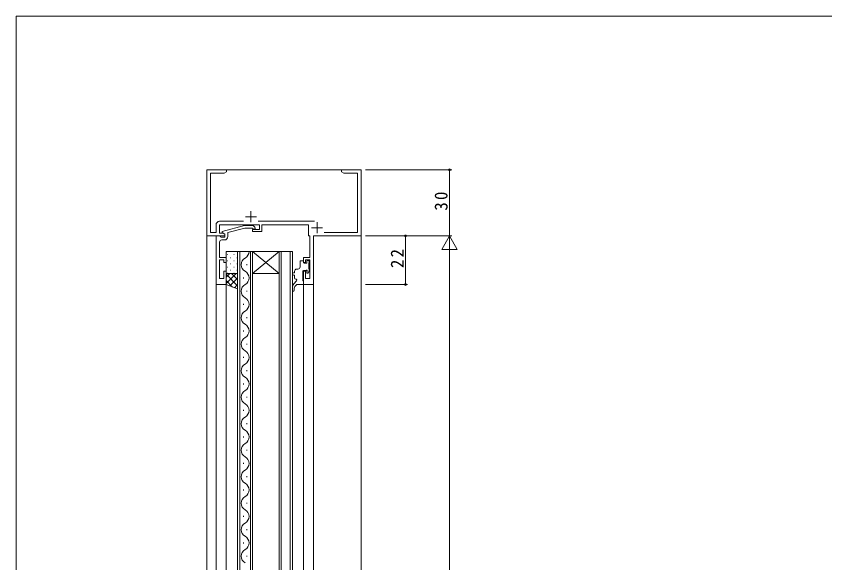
# Model space of a CAD drawing. Units: millimetres, scale not verified. Extents: x -594 to 199, y -420 to 144.
# Drawn here: x -591.2 to -224.8, y -106.1 to 141.4 of the extents above; entities that cross this region are included whole.
import ezdxf

# ---------------------------------------------------------------- set-up
doc = ezdxf.new("R2010")
doc.units = ezdxf.units.MM
doc.header["$LTSCALE"] = 2
for name, color, linetype, lineweight in [('0-1_YKK_ZWAK', 7, 'Continuous', 9), ('0-3_YKK_11', 7, 'Continuous', 9), ('0-4_YKK_12', 2, 'Continuous', 9), ('0-5_YKK_13', 4, 'Continuous', 9), ('0-7_YKK_D', 6, 'Continuous', 9)]:
    doc.layers.add(name, color=color, linetype=linetype, lineweight=lineweight)
doc.styles.add('ＭＳ ゴシック', font='')
doc.styles.get('ＭＳ ゴシック').set_extended_font_data('MS Gothic')

msp = doc.modelspace()

# ---------------------------------------------------------------- linework, layer by layer
at = {"layer": '0-1_YKK_ZWAK'}
for p in [(-591.2, -383.6), (178.8, 141.4)]:
    msp.add_line(p, (-591.2, 141.4), dxfattribs=at)
at = {"layer": '0-3_YKK_11'}
for p, q in [((-504.842, 71.884), (-504.842, 41.884)), ((-495.842, 71.884), (-504.842, 71.884)), ((-503.212, 70.254), (-496.933, 70.254)), ((-503.212, 43.514), (-503.212, 70.254)), ((-496.933, 70.254), (-495.842, 70.884)), ((-495.842, 70.884), (-495.842, 71.884)), ((-443.842, 71.884), (-443.842, 70.884)), ((-440.3, 71.884), (-443.842, 71.884)), ((-443.842, 70.884), (-442.75, 70.254)), ((-442.75, 70.254), (-436.472, 70.254)), ((-440.117, 71.764), (-440.3, 71.884)), ((-439.567, 71.764), (-440.117, 71.764)), ((-439.383, 71.884), (-439.567, 71.764)), ((-439.3, 71.884), (-439.383, 71.884)), ((-439.117, 71.764), (-439.3, 71.884)), ((-438.567, 71.764), (-439.117, 71.764)), ((-438.383, 71.884), (-438.567, 71.764)), ((-434.842, 71.884), (-438.383, 71.884)), ((-436.472, 70.254), (-436.472, 43.514)), ((-434.842, 41.884), (-434.842, 71.884)), ((-484.842, 53.084), (-484.842, 48.084)), ((-488.192, 48.514), (-499.042, 48.514)), ((-487.342, 50.584), (-482.342, 50.584)), ((-455.935, 48.514), (-481.491, 48.514)), ((-454.842, 48.084), (-454.842, 43.084)), ((-500.642, 46.914), (-500.642, 43.514)), ((-499.012, 46.884), (-480.942, 46.884)), ((-499.012, 43.184), (-499.012, 46.884)), ((-487.738, 46.684), (-497.842, 43.977)), ((-497.842, 43.977), (-497.842, 43.377)), ((-495.342, 43.404), (-487.58, 45.484)), ((-483.793, 46.684), (-487.738, 46.684)), ((-487.58, 45.484), (-484.29, 45.484)), ((-484.29, 45.484), (-483.866, 45.06)), ((-484.142, 44.884), (-484.142, 43.884)), ((-480.942, 44.884), (-484.142, 44.884)), ((-483.017, 45.908), (-483.793, 46.684)), ((-480.942, 46.884), (-480.942, 44.884)), ((-479.942, 46.884), (-458.742, 46.884)), ((-479.942, 43.884), (-479.942, 46.884)), ((-458.742, 46.884), (-458.742, 41.884)), ((-457.342, 45.584), (-452.342, 45.584)), ((-504.842, 41.884), (-496.642, 41.884)), ((-500.642, 43.514), (-503.212, 43.514)), ((-498.942, 41.884), (-500.642, 41.884)), ((-500.642, 41.884), (-500.642, 19.884)), ((-497.508, 43.184), (-499.012, 43.184)), ((-498.642, 41.584), (-498.942, 41.884)), ((-498.442, 41.384), (-498.642, 41.584)), ((-496.642, 41.384), (-498.442, 41.384)), ((-497.842, 43.377), (-496.642, 42.684)), ((-496.642, 42.684), (-497.508, 43.184)), ((-496.642, 41.884), (-496.642, 42.684)), ((-496.642, 42.684), (-496.642, 41.384)), ((-495.342, 41.584), (-495.342, 43.404)), ((-484.142, 43.884), (-479.942, 43.884)), ((-458.742, 41.884), (-458.072, 41.884)), ((-458.072, 41.884), (-458.072, 32.084)), ((-456.442, 41.884), (-434.842, 41.884)), ((-456.442, 19.884), (-456.442, 41.884)), ((-436.472, 43.514), (-451.602, 43.514)), ((-499.132, 37.659), (-499.012, 37.842)), ((-499.132, 37.109), (-499.132, 37.659)), ((-499.012, 36.926), (-499.132, 37.109)), ((-499.132, 36.659), (-499.012, 36.842)), ((-499.132, 36.109), (-499.132, 36.659)), ((-499.012, 37.842), (-499.012, 39.084)), ((-499.012, 36.842), (-499.012, 36.926)), ((-498.012, 40.084), (-496.842, 40.084)), ((-499.012, 35.926), (-499.132, 36.109)), ((-499.012, 32.084), (-499.012, 35.926)), ((-496.042, 32.084), (-499.012, 32.084)), ((-499.012, 31.084), (-497.042, 31.084)), ((-499.012, 22.584), (-499.012, 31.084)), ((-497.042, 31.084), (-497.042, 29.884)), ((-497.042, 29.884), (-496.042, 29.884)), ((-496.042, 29.884), (-496.042, 32.084)), ((-461.042, 32.084), (-461.042, 29.884)), ((-458.072, 32.084), (-461.042, 32.084)), ((-461.042, 29.884), (-460.042, 29.884)), ((-460.042, 31.084), (-458.072, 31.084)), ((-460.042, 29.884), (-460.042, 31.084)), ((-458.072, 31.084), (-458.072, 22.584)), ((-497.042, 25.884), (-497.042, 22.584)), ((-496.042, 25.884), (-497.042, 25.884)), ((-496.042, 19.884), (-496.042, 25.884)), ((-461.042, 25.884), (-461.042, 19.884)), ((-460.042, 25.884), (-461.042, 25.884)), ((-460.042, 22.584), (-460.042, 25.884)), ((-497.042, 22.584), (-499.012, 22.584)), ((-458.072, 22.584), (-460.042, 22.584)), ((-500.642, 19.884), (-496.042, 19.884)), ((-461.042, 19.884), (-456.442, 19.884))]:
    msp.add_line(p, q, dxfattribs=at)
for centre, radius, start, end in [((-499.042, 46.914), 1.6, 90, 179.99998), ((-483.442, 45.484), 0.6, 224.99998, 45), ((-496.842, 41.584), 1.5, 270, 359.99998), ((-498.012, 39.084), 1, 90, 179.99998)]:
    msp.add_arc(centre, radius, start, end, dxfattribs=at)
at = {"layer": '0-4_YKK_12'}
for p, q in [((-504.842, 71.884), (-504.842, -118.616)), ((-504.842, 71.884), (-434.842, 71.884)), ((-434.842, 71.884), (-434.842, -118.616)), ((-490.842, -118.616), (-490.842, 34.884)), ((-490.842, 34.884), (-484.042, 34.884)), ((-489.842, 34.884), (-489.842, -118.616)), ((-488.202, 34.884), (-488.202, 34.684)), ((-485.042, -118.616), (-485.042, 34.884)), ((-484.042, 34.884), (-484.042, -118.616)), ((-484.042, 34.884), (-472.042, 24.884)), ((-472.042, 34.884), (-484.042, 24.884)), ((-472.042, 34.884), (-484.042, 34.884)), ((-472.042, -118.616), (-472.042, 34.884)), ((-472.042, 34.884), (-466.042, 34.884)), ((-471.042, 34.884), (-471.042, -118.616)), ((-467.042, -118.616), (-467.042, 34.884)), ((-466.042, 34.884), (-466.042, -118.616)), ((-486.682, 29.084), (-486.682, 28.684)), ((-488.202, 23.084), (-488.202, 22.684)), ((-472.042, 24.884), (-484.042, 24.884)), ((-500.642, 20.183), (-500.642, -118.616)), ((-496.042, 20.384), (-496.042, -118.616)), ((-461.042, 20.183), (-461.042, -118.616)), ((-456.442, 20.184), (-456.442, -118.616)), ((-486.682, 17.084), (-486.682, 16.684)), ((-488.202, 11.084), (-488.202, 10.684)), ((-486.682, 5.084), (-486.682, 4.684)), ((-488.202, -0.916), (-488.202, -1.316)), ((-486.682, -6.916), (-486.682, -7.316)), ((-488.202, -12.916), (-488.202, -13.316)), ((-486.682, -18.916), (-486.682, -19.316)), ((-488.202, -24.916), (-488.202, -25.316)), ((-486.682, -30.916), (-486.682, -31.316)), ((-488.202, -36.916), (-488.202, -37.316)), ((-486.682, -42.916), (-486.682, -43.316)), ((-488.202, -48.916), (-488.202, -49.316)), ((-486.682, -54.916), (-486.682, -55.316)), ((-488.202, -60.916), (-488.202, -61.316)), ((-486.682, -66.916), (-486.682, -67.316)), ((-488.202, -72.916), (-488.202, -73.316)), ((-486.682, -78.916), (-486.682, -79.316)), ((-488.202, -84.916), (-488.202, -85.316)), ((-486.682, -90.916), (-486.682, -91.316)), ((-488.202, -96.916), (-488.202, -97.316)), ((-486.682, -102.916), (-486.682, -103.316))]:
    msp.add_line(p, q, dxfattribs=at)
for centre, start, end in [((-489.118, 34.884), 299.20253, 0), ((-485.765, 28.884), 119.20253, 240.79745), ((-489.118, 22.884), 299.20253, 60.79745), ((-485.765, 16.884), 119.20253, 240.79745), ((-489.118, 10.884), 299.20253, 60.79745), ((-485.765, 4.884), 119.20253, 240.79745), ((-489.118, -1.116), 299.20253, 60.79745), ((-485.765, -7.116), 119.20253, 240.79745), ((-489.118, -13.116), 299.20253, 60.79745), ((-485.765, -19.116), 119.20253, 240.79745), ((-489.118, -25.116), 299.20253, 60.79745), ((-485.765, -31.116), 119.20253, 240.79745), ((-489.118, -37.116), 299.20253, 60.79745), ((-485.765, -43.116), 119.20253, 240.79745), ((-489.118, -49.116), 299.20253, 60.79745), ((-485.765, -55.116), 119.20253, 240.79745), ((-489.118, -61.116), 299.20253, 60.79745), ((-485.765, -67.116), 119.20253, 240.79745), ((-489.118, -73.116), 299.20253, 60.79745), ((-485.765, -79.116), 119.20253, 240.79745), ((-489.118, -85.116), 299.20253, 60.79745), ((-485.765, -91.116), 119.20253, 240.79745), ((-489.118, -97.116), 299.20253, 60.79745), ((-485.765, -103.116), 119.20253, 240.79745)]:
    msp.add_arc(centre, 3.437, start, end, dxfattribs=at)
at = {"layer": '0-5_YKK_13'}
for p, q in [((-496.042, 34.884), (-496.042, 24.884)), ((-490.842, 34.884), (-496.042, 34.884)), ((-495.622, 33.464), (-495.422, 33.464)), ((-494.207, 34.879), (-494.007, 34.879)), ((-492.592, 33.464), (-492.392, 33.464)), ((-491.177, 34.879), (-490.977, 34.879)), ((-490.842, 24.884), (-490.842, 34.884)), ((-495.622, 30.634), (-495.422, 30.634)), ((-494.207, 32.049), (-494.007, 32.049)), ((-492.592, 30.634), (-492.392, 30.634)), ((-491.177, 32.049), (-490.977, 32.049)), ((-462.542, 30.384), (-462.542, 27.884)), ((-461.342, 30.684), (-462.242, 30.684)), ((-461.042, 29.884), (-461.042, 30.384)), ((-459.542, 29.584), (-460.742, 29.584)), ((-459.542, 30.484), (-459.542, 29.584)), ((-458.742, 30.784), (-459.242, 30.784)), ((-458.642, 26.984), (-458.642, 29.584)), ((-458.442, 29.784), (-458.442, 30.484)), ((-495.622, 27.804), (-495.422, 27.804)), ((-494.207, 29.219), (-494.007, 29.219)), ((-494.207, 26.389), (-494.007, 26.389)), ((-492.592, 27.804), (-492.392, 27.804)), ((-491.177, 29.219), (-490.977, 29.219)), ((-491.177, 26.389), (-490.977, 26.389)), ((-465.042, 25.884), (-465.042, 25.184)), ((-463.542, 26.884), (-464.042, 26.884)), ((-461.042, 26.184), (-460.003, 26.184)), ((-459.542, 25.723), (-459.542, 25.284)), ((-458.442, 25.784), (-458.442, 26.784)), ((-496.042, 24.884), (-490.842, 24.884)), ((-496.042, 19.884), (-496.042, 24.884)), ((-496.042, 24.884), (-490.842, 24.884)), ((-494.35, 24.884), (-496.042, 23.192)), ((-491.522, 24.884), (-496.042, 20.364)), ((-496.042, 24.516), (-490.842, 19.316)), ((-495.622, 24.974), (-495.422, 24.974)), ((-490.842, 22.735), (-494.345, 19.232)), ((-493.581, 24.884), (-490.842, 22.144)), ((-492.592, 24.974), (-492.392, 24.974)), ((-490.842, 24.884), (-490.842, 17.884)), ((-465.542, 25.184), (-465.042, 25.184)), ((-465.542, 24.184), (-465.042, 24.184)), ((-465.042, 24.184), (-465.042, 22.884)), ((-459.03, 25.072), (-458.53, 25.572)), ((-496.042, 21.687), (-493.111, 18.757)), ((-490.842, 17.884), (-496.042, 19.884)), ((-490.842, 19.907), (-492.303, 18.446)), ((-464.161, 21.56), (-465.329, 20.184)), ((-464.042, 19.884), (-464.617, 19.34)), ((-461.342, 19.884), (-464.042, 19.884)), ((-461.042, 20.184), (-461.042, 21.384)), ((-466.042, 18.243), (-466.042, 17.221)), ((-465.242, 17.887), (-465.242, 17.221))]:
    msp.add_line(p, q, dxfattribs=at)
msp.add_lwpolyline([(-461.042, 21.384), (-461.342, 21.684), (-461.342, 25.884)], dxfattribs=at)
for centre, radius, start, end in [((-462.242, 30.384), 0.3, 90, 180), ((-461.342, 30.384), 0.3, 0, 90), ((-460.742, 29.884), 0.3, 180, 270), ((-459.242, 30.484), 0.3, 90, 180), ((-458.742, 30.484), 0.3, 0, 90), ((-458.642, 29.784), 0.2, 270, 0), ((-464.042, 25.884), 1, 90, 180), ((-463.542, 27.884), 1, 270, 0), ((-461.042, 25.884), 0.3, 90, 180), ((-460.003, 26.484), 0.3, 270, 326.94426), ((-459.542, 26.184), 0.25, 303.05573, 146.94426), ((-459.242, 25.723), 0.3, 123.05573, 180), ((-458.642, 26.784), 0.2, 0, 90), ((-458.742, 25.784), 0.3, 314.99998, 0), ((-465.542, 24.684), 0.5, 90, 270), ((-464.542, 22.884), 0.5, 180, 270), ((-464.542, 21.884), 0.5, 319.67145, 90), ((-459.242, 25.284), 0.3, 180, 314.99998), ((-463.042, 18.243), 3, 139.67145, 180), ((-463.242, 17.887), 2, 133.43231, 180), ((-461.342, 20.184), 0.3, 270, 0), ((-465.642, 17.221), 0.4, 180, 0)]:
    msp.add_arc(centre, radius, start, end, dxfattribs=at)
at = {"layer": '0-7_YKK_D'}
for p, q in [((-432.842, 71.884), (-393.842, 71.884)), ((-394.842, 71.884), (-394.842, 41.884)), ((-432.842, 41.884), (-413.842, 41.884)), ((-432.842, 41.884), (-393.842, 41.884)), ((-432.842, 41.884), (-393.842, 41.884)), ((-414.842, 19.884), (-414.842, 41.884)), ((-394.842, 41.884), (-398.342, 35.822)), ((-394.842, 41.884), (-394.842, 29.76)), ((-394.842, 41.884), (-391.342, 35.822)), ((-398.342, 35.822), (-391.342, 35.822)), ((-394.842, 34.884), (-394.842, -251.116)), ((-432.842, 19.884), (-413.842, 19.884))]:
    msp.add_line(p, q, dxfattribs=at)
for centre in [(-394.842, 71.884), (-414.842, 41.884), (-414.842, 19.884)]:
    msp.add_circle(centre, 0.425, dxfattribs=at)

# ---------------------------------------------------------------- texts
at = {"layer": '0-7_YKK_D', "color": 7, "char_height": 5.865, "attachment_point": 7, "rotation": 90, "style": 'ＭＳ ゴシック'}
for s, insert in [('\\T1.27;\\W0.95;30', (-395.642, 53.364)), ('\\T1.27;\\W0.95;22', (-415.642, 27.364))]:
    msp.add_mtext(s, dxfattribs=dict(at, insert=insert))

doc.saveas('drawing.dxf')
